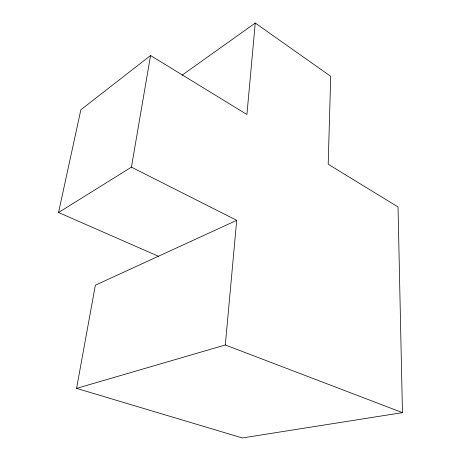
<?xml version="1.0" encoding="UTF-8"?>
<svg xmlns="http://www.w3.org/2000/svg" width="461" height="461" viewBox="0 0 461 461"><rect width="100%" height="100%" fill="white"/><g stroke="black" fill="none" stroke-linecap="round" stroke-linejoin="round"><path stroke-width="0.69" d="M236.712 220.329L95.358 285.198L76.572 388.387L225.314 344.972L236.712 220.329L131.425 167.153L58.541 212.509L158.417 256.258M76.572 388.387L242.336 437.95L402.459 412.635L398.027 206.977L328.192 164.237L330.704 76.307L255.25 23.05L246.923 114.501L150.563 55.527L80.865 109.758L58.541 212.509M131.425 167.153L150.563 55.527M182.003 75.229L255.25 23.05M225.314 344.972L402.459 412.635"/></g></svg>
